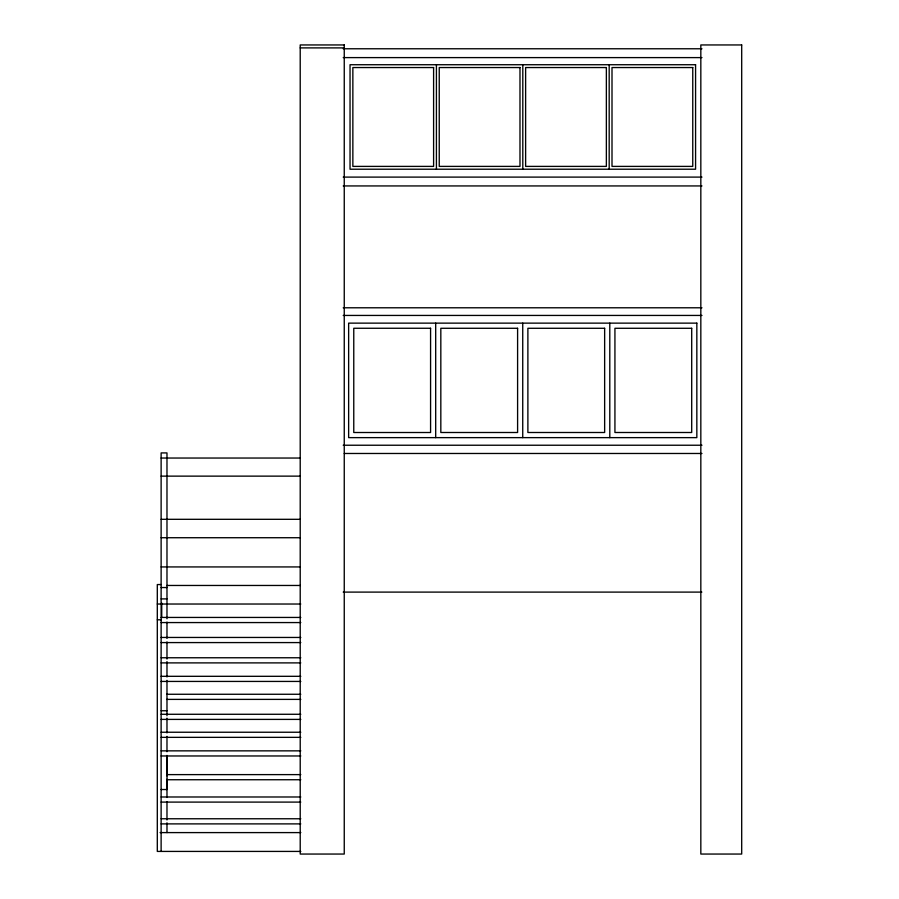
<?xml version="1.0" encoding="UTF-8"?>
<svg xmlns="http://www.w3.org/2000/svg" width="899" height="899" viewBox="0 0 899 899"><rect width="100%" height="100%" fill="white"/><g stroke="black" fill="none" stroke-linecap="round" stroke-linejoin="round"><path stroke-width="1.35" d="M300.21 47.894L344.25 47.894M343.216 48.771L701.973 48.771M343.216 57.603L701.973 57.603M343.216 177.103L701.973 177.103M343.216 185.936L701.973 185.936M343.216 307.784L701.973 307.784M343.216 315.437L701.973 315.437M343.216 445.23L701.973 445.23M344.25 453.478L701.962 453.478M161.123 458.041L300.378 458.041M161.123 476.133L300.378 476.133M161.123 519.307L300.378 519.307M161.123 537.726L300.378 537.726M161.123 566.932L300.378 566.932M161.123 584.552L157.303 584.552L157.303 851.42L300.817 851.42M166.978 585.463L300.378 585.463M161.123 587.541L166.978 587.541M343.216 592.104L701.849 592.104M161.123 598.903L166.978 598.903M157.303 604.027L300.794 604.027M161.123 617.444L300.794 617.444M157.303 619.804L161.123 619.804M161.123 622.569L300.794 622.569M161.123 637.458L300.794 637.458M161.123 642.583L300.794 642.583M161.123 657.765L300.794 657.765M161.123 662.889L300.794 662.889M161.123 676.306L300.805 676.306M161.123 681.431L300.805 681.431M166.708 694.264L300.794 694.264M166.708 699.388L300.794 699.388M161.123 710.749L166.978 710.749M161.123 714.278L300.794 714.278M161.123 719.402L300.794 719.402M161.123 732.236L300.794 732.236M161.123 737.349L300.794 737.349M161.123 750.856L300.805 750.856M161.123 755.969L300.805 755.969M166.708 774.612L300.794 774.612M166.708 779.736L300.794 779.736M161.123 789.524L167.012 789.524L167.012 755.969M161.123 796.986L300.794 796.986M161.123 802.099L300.794 802.099M161.123 818.764L300.794 818.764M161.123 823.889L300.794 823.889M160.089 832.598L300.817 832.598M609.792 323.134L609.792 437.633M609.185 64.728L609.185 169.214M522.802 64.728L522.802 169.214M522.735 323.134L522.735 437.633M436.42 64.728L436.42 169.214M435.689 323.134L435.689 437.633M166.978 618.759L166.978 452.916L161.123 452.916L161.123 851.42M166.978 622.052L166.978 638.414M166.978 641.886L166.978 659.023M166.978 661.552L166.978 676.992M166.978 680.329L166.978 715.761M166.978 718.132L166.978 732.932M166.978 736.326L166.978 751.733M166.978 755.396L166.978 775.871M166.978 779.253L166.978 797.503M166.978 801.717L166.978 819.967M166.978 822.776L166.978 832.598M161.719 602.993L161.719 617.366M344.25 44.95L300.21 44.95L300.21 854.05L344.25 854.05L344.25 44.95M741.697 44.95L700.827 44.95L700.827 854.05L741.697 854.05L741.697 44.95M695.579 64.728L350.037 64.728L350.037 169.214L695.579 169.214L695.579 64.728M433.599 67.549L352.858 67.549L352.858 166.394L433.599 166.394L433.599 67.549M519.982 67.549L439.24 67.549L439.24 166.394L519.982 166.394L519.982 67.549M606.364 67.549L525.623 67.549L525.623 166.394L606.364 166.394L606.364 67.549M692.758 67.549L612.005 67.549L612.005 166.394L692.758 166.394L692.758 67.549M696.837 323.134L348.643 323.134L348.643 437.633L696.837 437.633L696.837 323.134M430.576 328.259L353.768 328.259L353.768 432.509L430.576 432.509L430.576 328.259M517.599 328.281L440.825 328.281L440.825 432.498L517.599 432.498L517.599 328.281M604.645 328.281L527.882 328.281L527.882 432.498L604.645 432.498L604.645 328.281M691.702 328.281L614.927 328.281L614.927 432.498L691.702 432.498L691.702 328.281"/></g></svg>
